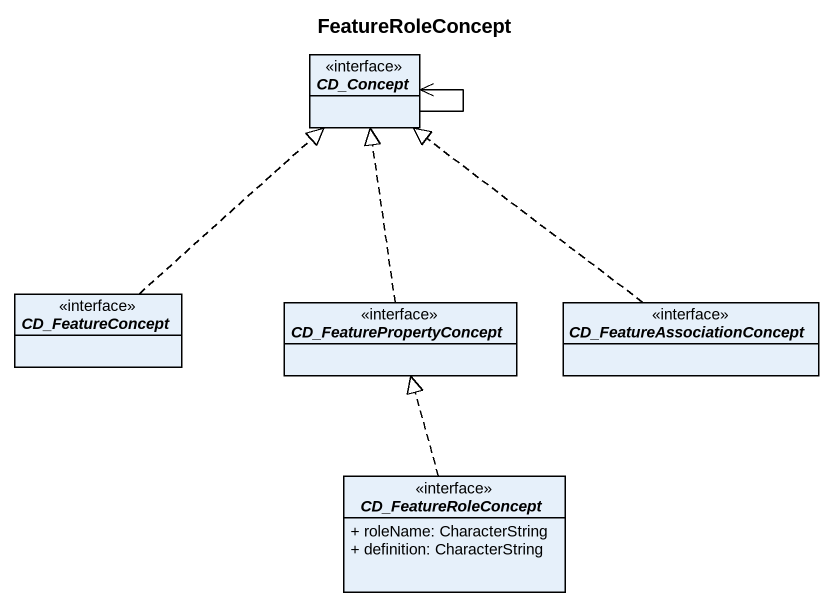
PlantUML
@startuml
title FeatureRoleConcept
hide circle
hide empty members
skinparam classAttributeIconSize 0
interface CD_Concept <<interface>>
interface CD_FeatureConcept <<interface>>
interface CD_FeaturePropertyConcept <<interface>>
interface CD_FeatureAssociationConcept <<interface>>
interface CD_FeatureRoleConcept <<interface>> {
  + roleName: CharacterString
  + definition: CharacterString
}
CD_Concept --> CD_Concept
CD_FeatureConcept .up.|> CD_Concept
CD_FeaturePropertyConcept .up.|> CD_Concept
CD_FeatureAssociationConcept .up.|> CD_Concept
CD_FeatureRoleConcept .up.|> CD_FeaturePropertyConcept
@enduml
